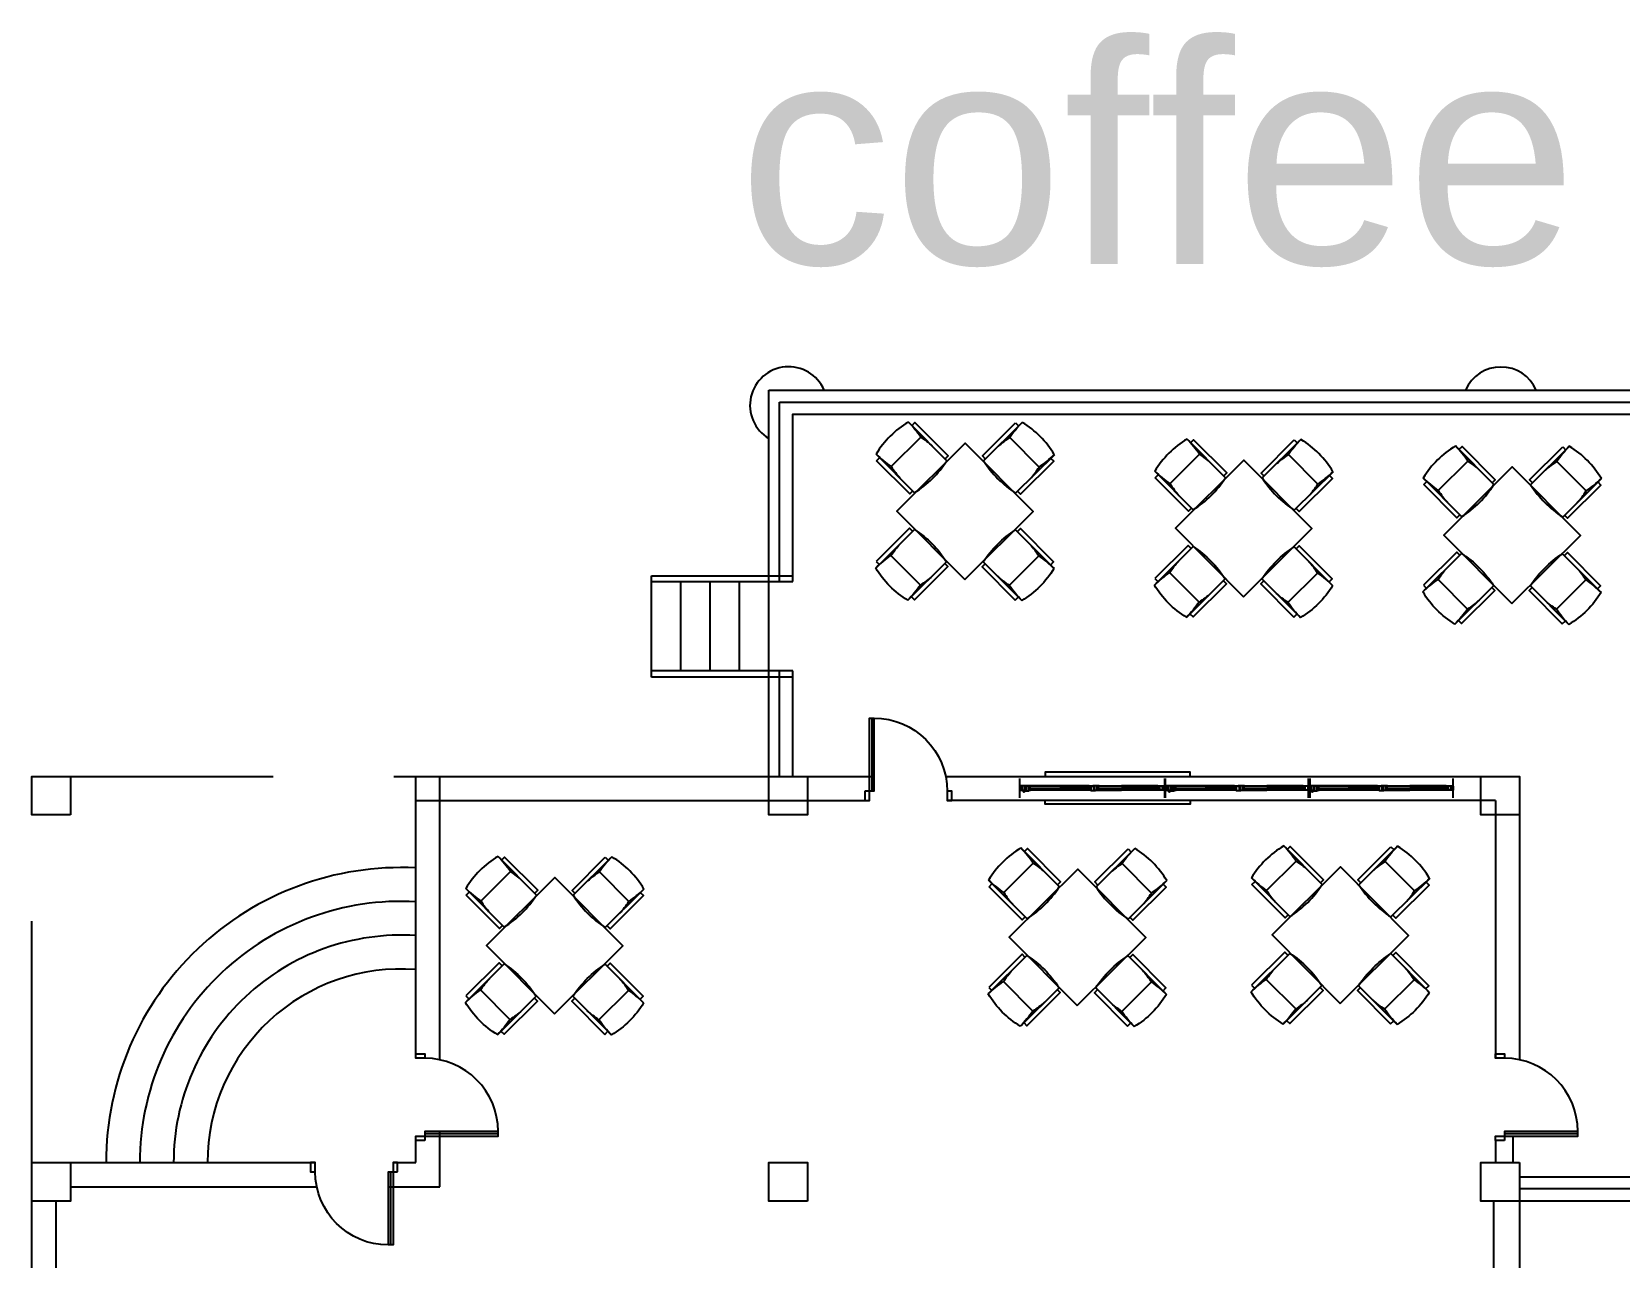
# Model space of a CAD drawing. Header units: millimetres. Extents: x -17017 to 2697, y 1903 to 18260.
# Drawn here: x -17006.43 to -17003.142, y 18227.984 to 18230.522 of the extents above; entities that cross this region are included whole.
import ezdxf

# ---------------------------------------------------------------- set-up
doc = ezdxf.new("R2010")
doc.units = ezdxf.units.MM
doc.linetypes.add('0', pattern=[0])
doc.linetypes.add('DASHED', pattern=[0.75, 0.5, -0.25])
for name, color, linetype in [('1', 7, 'Continuous'), ('A-Door', 150, 'Continuous'), ('A-Glaz', 92, 'Continuous'), ('B-FURNITURE', 22, 'Continuous'), ('BONGDO', 8, 'Continuous'), ('DENIZLIK', 16, 'Continuous'), ('DUVAR', 7, 'Continuous'), ('KAPI', 3, 'Continuous'), ('NT', 1, 'Continuous'), ('PENCERE', 3, 'Continuous')]:
    doc.layers.add(name, color=color, linetype=linetype)
doc.styles.get("Standard").update_dxf_attribs({"font": 'arial.ttf'})

# ---------------------------------------------------------------- blocks, each defined once
blk = doc.blocks.new('A$C087A3AA9')
at = {"layer": 'A-Door'}
for points in [[(853, 95), (853, 853), (805, 853), (805, 95)], [(47, 95), (47, 0), (0, 0), (0, 95)], [(900, 95), (900, 0), (853, 0), (853, 95)]]:
    blk.add_lwpolyline(points, close=True, dxfattribs=at)
at = {"layer": 'A-Glaz'}
blk.add_line((829, 853), (829, 95), dxfattribs=at)
at = {"layer": 'NT'}
blk.add_arc((805, 95), 758, 90, 180, dxfattribs=at)
blk = doc.blocks.new('UI')
at = {"layer": 'B-FURNITURE', "color": 33}
for points in [[(189108, 81976), (189155, 81976)], [(189153, 81490), (189108, 81490), (189108, 81976)], [(189153, 81463), (189153, 82028)], [(189622, 81976), (189668, 81976), (189668, 81490), (189624, 81490)], [(189624, 82028), (189624, 81463)], [(189172, 81826), (189604, 81826)]]:
    blk.add_lwpolyline(points, dxfattribs=at)
for centre, radius, start, end in [((189388, 81090), 967, 75.9111, 104.0889), ((190456, 82052), 1304, 181.0501, 189.9778), ((188320, 82052), 1304, 350.0222, 358.9499), ((189897, 81656), 744, 166.7799, 178.5985), ((188880, 81656), 744, 1.4015, 13.2201), ((189388, 82560), 1122, 257.8807, 282.1193)]:
    blk.add_arc(centre, radius, start, end, dxfattribs=at)
blk = doc.blocks.new('A$C754E1EED')
at = {"layer": 'B-FURNITURE'}
blk.add_lwpolyline([(-0.707, 0), (0, -0.707), (0.707, 0), (0, 0.707)], close=True, dxfattribs=at)
at = {"layer": 'B-FURNITURE', "yscale": 0.001, "zscale": 0.001}
for p, xscale, rotation in [((191.164, 76.671), -0.001, 44.9999999997052), ((-191.164, 76.671), 0.001, 315.0000000002948), ((-76.671, 191.164), -0.001, 135.0000000002948), ((76.671, 191.164), 0.001, 224.9999999997052)]:
    blk.add_blockref('UI', p, dxfattribs=dict(at, xscale=xscale, rotation=rotation))

msp = doc.modelspace()

# ---------------------------------------------------------------- linework, layer by layer
at = {"layer": '1'}
for p, q in [((-17004.8811, 18229.3831), (-17004.8811, 18229.7548)), ((-17004.8811, 18229.7548), (-17002.5308, 18229.7548)), ((-17005.1467, 18229.1849), (-17005.1467, 18229.395)), ((-17005.1467, 18229.395), (-17004.8535, 18229.395)), ((-17004.8535, 18229.1984), (-17005.1467, 18229.1984)), ((-17004.8811, 18228.9797), (-17004.8811, 18229.1984)), ((-17004.8535, 18229.1849), (-17005.1467, 18229.1849)), ((-17005.6347, 18228.3957), (-17005.6347, 18228.9797)), ((-17005.5847, 18228.3925), (-17005.5847, 18228.9797)), ((-17003.3986, 18228.9297), (-17004.5341, 18228.9297)), ((-17005.6347, 18228.1797), (-17005.6347, 18228.2347)), ((-17005.5847, 18228.1297), (-17005.5847, 18228.2441)), ((-17005.6818, 18228.1797), (-17005.6347, 18228.1797)), ((-17003.3486, 18228.1797), (-17003.3486, 18226.4997)), ((-17006.3499, 18228.1297), (-17005.8396, 18228.1297)), ((-17005.6913, 18228.1297), (-17005.5847, 18228.1297)), ((-17002.5317, 18228.1254), (-17003.3486, 18228.1254)), ((-17006.3799, 18228.0997), (-17006.3799, 18226.5797)), ((-17003.4025, 18228.0997), (-17003.4025, 18226.5497))]:
    msp.add_line(p, q, dxfattribs=at)
at = {"layer": '1', "linetype": 'DASHED'}
for p, q in [((-17006.4299, 18228.1797), (-17006.4299, 18228.9797)), ((-17006.4299, 18228.9797), (-17005.6347, 18228.9797)), ((-17003.3624, 18228.2347), (-17003.3624, 18228.1797)), ((-17003.3986, 18228.2252), (-17003.3986, 18228.1797))]:
    msp.add_line(p, q, dxfattribs=at)
at = {"layer": '1'}
for points in [[(-17004.8235, 18228.9797), (-17004.8235, 18228.8997), (-17004.9035, 18228.8997), (-17004.9035, 18229.7797)], [(-17004.9035, 18229.7797), (-17002.5035, 18229.7797), (-17002.5035, 18228.0997)], [(-17004.8535, 18229.3831), (-17004.8535, 18229.7297), (-17002.5535, 18229.7297), (-17002.5535, 18228.1497), (-17003.3486, 18228.1497)], [(-17005.1467, 18229.3831), (-17004.8535, 18229.3831)], [(-17005.0859, 18229.1984), (-17005.0859, 18229.3831)], [(-17005.0251, 18229.1984), (-17005.0251, 18229.3831)], [(-17004.9643, 18229.1984), (-17004.9643, 18229.3831)], [(-17004.8535, 18228.9797), (-17004.8535, 18229.1984)], [(-17005.6347, 18228.9797), (-17004.6857, 18228.9797)], [(-17004.5373, 18228.9797), (-17003.3486, 18228.9797), (-17003.3486, 18228.3925)], [(-17003.3486, 18228.8997), (-17003.4286, 18228.8997), (-17003.4286, 18228.9797)], [(-17005.6347, 18228.9297), (-17004.6951, 18228.9297)], [(-17003.3986, 18228.9297), (-17003.3986, 18228.3957)], [(-17006.3499, 18228.1797), (-17006.3499, 18228.0997), (-17006.4299, 18228.0997)], [(-17006.4299, 18228.1797), (-17005.8428, 18228.1797)], [(-17006.4299, 18226.4997), (-17006.4299, 18228.1797)], [(-17002.5035, 18228.0997), (-17003.4286, 18228.0997), (-17003.4286, 18228.1797), (-17003.3486, 18228.1797)]]:
    msp.add_lwpolyline(points, dxfattribs=at)
for points in [[(-17006.3499, 18228.8997), (-17006.4299, 18228.8997), (-17006.4299, 18228.9797), (-17006.3499, 18228.9797)], [(-17004.8235, 18228.0997), (-17004.9035, 18228.0997), (-17004.9035, 18228.1797), (-17004.8235, 18228.1797)]]:
    msp.add_lwpolyline(points, close=True, dxfattribs=at)
for centre, radius, start, end in [((-17004.8624, 18229.7481), 0.08, 23.2625, 239.1005), ((-17003.3872, 18229.7476), 0.08, 23.6671, 156.3329), ((-17005.665, 18228.1797), 0.6111, 87.1554, 180), ((-17005.665, 18228.1797), 0.5411, 86.787, 180), ((-17005.665, 18228.1797), 0.4711, 86.3091, 180), ((-17005.665, 18228.1797), 0.4011, 85.6638, 180)]:
    msp.add_arc(centre, radius, start, end, dxfattribs=at)
at = {"layer": 'DENIZLIK'}
for points in [[(-17004.0311, 18228.9803), (-17004.0311, 18228.9883), (-17004.3311, 18228.9883), (-17004.3311, 18228.9803)], [(-17004.0311, 18228.9303), (-17004.0311, 18228.9223), (-17004.3311, 18228.9223), (-17004.3311, 18228.9303)]]:
    msp.add_lwpolyline(points, dxfattribs=at)
at = {"layer": 'DUVAR'}
for p, q in [((-17004.3833, 18228.9353), (-17004.3833, 18228.9753)), ((-17004.0833, 18228.9353), (-17004.0833, 18228.9753)), ((-17004.082, 18228.9353), (-17004.082, 18228.9753)), ((-17003.7859, 18228.9353), (-17003.7859, 18228.9753)), ((-17003.782, 18228.9353), (-17003.782, 18228.9753)), ((-17003.4859, 18228.9353), (-17003.4859, 18228.9753))]:
    msp.add_line(p, q, dxfattribs=at)
at = {"layer": 'KAPI'}
for points in [[(-17004.3727, 18228.951), (-17004.3727, 18228.9594), (-17004.3686, 18228.9594), (-17004.3686, 18228.9603), (-17004.3818, 18228.9603), (-17004.3818, 18228.9594), (-17004.3782, 18228.9594), (-17004.3782, 18228.951), (-17004.3727, 18228.951)], [(-17004.0939, 18228.951), (-17004.0939, 18228.9594), (-17004.0979, 18228.9594), (-17004.0979, 18228.9603), (-17004.0848, 18228.9603), (-17004.0848, 18228.9594), (-17004.0884, 18228.9594), (-17004.0884, 18228.951), (-17004.0939, 18228.951)], [(-17004.0714, 18228.951), (-17004.0714, 18228.9594), (-17004.0673, 18228.9594), (-17004.0673, 18228.9603), (-17004.0805, 18228.9603), (-17004.0805, 18228.9594), (-17004.0769, 18228.9594), (-17004.0769, 18228.951), (-17004.0714, 18228.951)], [(-17003.7809, 18228.9594), (-17003.787, 18228.9594), (-17003.787, 18228.951), (-17003.7926, 18228.951), (-17003.7926, 18228.9594), (-17003.7966, 18228.9594), (-17003.7966, 18228.9603), (-17003.7835, 18228.9603), (-17003.7835, 18228.9594)], [(-17003.7809, 18228.9594), (-17003.7809, 18228.951), (-17003.7754, 18228.951), (-17003.7754, 18228.9594), (-17003.7713, 18228.9594), (-17003.7713, 18228.9603), (-17003.7844, 18228.9603), (-17003.7844, 18228.9594)], [(-17003.4965, 18228.951), (-17003.4965, 18228.9594), (-17003.5006, 18228.9594), (-17003.5006, 18228.9603), (-17003.4874, 18228.9603), (-17003.4874, 18228.9594), (-17003.491, 18228.9594), (-17003.491, 18228.951), (-17003.4965, 18228.951)]]:
    msp.add_lwpolyline(points, dxfattribs=at)
for centre in [(-17004.3752, 18228.9484), (-17004.0739, 18228.9484), (-17003.7778, 18228.9484)]:
    msp.add_circle(centre, 0.0015, dxfattribs=at)
at = {"layer": 'PENCERE', "color": 1}
for p, q in [((-17004.2401, 18228.9601), (-17004.3612, 18228.9602)), ((-17004.2195, 18228.9603), (-17004.1733, 18228.9603)), ((-17004.0979, 18228.9603), (-17004.1733, 18228.9603)), ((-17003.9388, 18228.9601), (-17004.0598, 18228.9602)), ((-17003.9182, 18228.9603), (-17003.872, 18228.9603)), ((-17003.7966, 18228.9603), (-17003.872, 18228.9603)), ((-17003.6428, 18228.9601), (-17003.7638, 18228.9602)), ((-17003.6221, 18228.9603), (-17003.5759, 18228.9603)), ((-17003.5006, 18228.9603), (-17003.5759, 18228.9603)), ((-17004.2401, 18228.9508), (-17004.3612, 18228.9508)), ((-17004.2195, 18228.951), (-17004.1733, 18228.951)), ((-17004.0979, 18228.951), (-17004.1733, 18228.951)), ((-17003.9388, 18228.9508), (-17004.0599, 18228.9508)), ((-17003.9182, 18228.951), (-17003.872, 18228.951)), ((-17003.7966, 18228.951), (-17003.872, 18228.951)), ((-17003.6427, 18228.9508), (-17003.7638, 18228.9508)), ((-17003.6222, 18228.951), (-17003.5759, 18228.951)), ((-17003.5005, 18228.951), (-17003.5759, 18228.951))]:
    msp.add_line(p, q, dxfattribs=at)
at = {"layer": 'PENCERE'}
for points in [[(-17004.3833, 18228.9519, 0.414214), (-17004.3827, 18228.9513), (-17004.3791, 18228.9513, 0.414214), (-17004.3785, 18228.9519), (-17004.3785, 18228.9587, 0.414214), (-17004.3791, 18228.9593), (-17004.3827, 18228.9593, 0.414214), (-17004.3833, 18228.9587)], [(-17004.0833, 18228.9519, -0.414214), (-17004.0839, 18228.9513), (-17004.0874, 18228.9513, -0.414214), (-17004.088, 18228.9519), (-17004.088, 18228.9587, -0.414214), (-17004.0874, 18228.9593), (-17004.0839, 18228.9593, -0.414214), (-17004.0833, 18228.9587)], [(-17004.082, 18228.9519, 0.414214), (-17004.0814, 18228.9513), (-17004.0778, 18228.9513, 0.414214), (-17004.0772, 18228.9519), (-17004.0772, 18228.9587, 0.414214), (-17004.0778, 18228.9593), (-17004.0814, 18228.9593, 0.414214), (-17004.082, 18228.9587)], [(-17003.4859, 18228.9519, -0.414214), (-17003.4865, 18228.9513), (-17003.4901, 18228.9513, -0.414214), (-17003.4907, 18228.9519), (-17003.4907, 18228.9587, -0.414214), (-17003.4901, 18228.9593), (-17003.4865, 18228.9593, -0.414214), (-17003.4859, 18228.9587)]]:
    msp.add_lwpolyline(points, format="xyb", close=True, dxfattribs=at)
for points in [[(-17004.3612, 18228.9602), (-17004.3678, 18228.9602), (-17004.3678, 18228.9592), (-17004.3703, 18228.9592), (-17004.3703, 18228.9504), (-17004.3737, 18228.9504), (-17004.3737, 18228.9494), (-17004.3652, 18228.9494), (-17004.3652, 18228.9592), (-17004.3612, 18228.9592)], [(-17004.3643, 18228.9551), (-17004.3644, 18228.9552), (-17004.3644, 18228.9552), (-17004.3645, 18228.9552), (-17004.3645, 18228.9552), (-17004.3646, 18228.9553), (-17004.3646, 18228.9553), (-17004.3646, 18228.9554), (-17004.3647, 18228.9555), (-17004.3647, 18228.9555), (-17004.3647, 18228.9571), (-17004.3647, 18228.9572), (-17004.3646, 18228.9573), (-17004.3646, 18228.9573), (-17004.3646, 18228.9574), (-17004.3645, 18228.9575), (-17004.3645, 18228.9575), (-17004.3644, 18228.9575), (-17004.3644, 18228.9575), (-17004.3643, 18228.9575), (-17004.363, 18228.9575), (-17004.3629, 18228.9575), (-17004.3629, 18228.9575), (-17004.3628, 18228.9575), (-17004.3628, 18228.9575), (-17004.3627, 18228.9574), (-17004.3627, 18228.9573), (-17004.3627, 18228.9573), (-17004.3627, 18228.9572), (-17004.3627, 18228.9571), (-17004.3627, 18228.9555), (-17004.3627, 18228.9555), (-17004.3627, 18228.9554), (-17004.3627, 18228.9553), (-17004.3627, 18228.9553), (-17004.3628, 18228.9552), (-17004.3628, 18228.9552), (-17004.3629, 18228.9552), (-17004.3629, 18228.9552), (-17004.363, 18228.9551), (-17004.3643, 18228.9551)], [(-17004.2401, 18228.9601), (-17004.2335, 18228.9601), (-17004.2335, 18228.9592), (-17004.2309, 18228.9592), (-17004.2309, 18228.9504), (-17004.2276, 18228.9504), (-17004.2276, 18228.9494), (-17004.2361, 18228.9494), (-17004.2361, 18228.9592), (-17004.2401, 18228.9592)], [(-17004.237, 18228.9551), (-17004.2369, 18228.9551), (-17004.2368, 18228.9552), (-17004.2368, 18228.9552), (-17004.2367, 18228.9552), (-17004.2367, 18228.9553), (-17004.2367, 18228.9553), (-17004.2366, 18228.9554), (-17004.2366, 18228.9555), (-17004.2366, 18228.9555), (-17004.2366, 18228.9571), (-17004.2366, 18228.9572), (-17004.2366, 18228.9573), (-17004.2367, 18228.9573), (-17004.2367, 18228.9574), (-17004.2367, 18228.9574), (-17004.2368, 18228.9575), (-17004.2368, 18228.9575), (-17004.2369, 18228.9575), (-17004.237, 18228.9575), (-17004.2383, 18228.9575), (-17004.2383, 18228.9575), (-17004.2384, 18228.9575), (-17004.2385, 18228.9575), (-17004.2385, 18228.9574), (-17004.2385, 18228.9574), (-17004.2386, 18228.9573), (-17004.2386, 18228.9573), (-17004.2386, 18228.9572), (-17004.2386, 18228.9571), (-17004.2386, 18228.9555), (-17004.2386, 18228.9555), (-17004.2386, 18228.9554), (-17004.2386, 18228.9553), (-17004.2385, 18228.9553), (-17004.2385, 18228.9552), (-17004.2385, 18228.9552), (-17004.2384, 18228.9552), (-17004.2383, 18228.9551), (-17004.2383, 18228.9551), (-17004.237, 18228.9551)], [(-17004.2195, 18228.9594), (-17004.2195, 18228.9603), (-17004.2326, 18228.9603), (-17004.2326, 18228.9594), (-17004.2291, 18228.9594), (-17004.2291, 18228.951), (-17004.2235, 18228.951), (-17004.2235, 18228.9594)], [(-17004.2227, 18228.9554), (-17004.2227, 18228.9554), (-17004.2228, 18228.9554), (-17004.2229, 18228.9554), (-17004.2229, 18228.9555), (-17004.2229, 18228.9555), (-17004.223, 18228.9556), (-17004.223, 18228.9556), (-17004.223, 18228.9557), (-17004.223, 18228.9558), (-17004.223, 18228.9574), (-17004.223, 18228.9574), (-17004.223, 18228.9575), (-17004.223, 18228.9576), (-17004.2229, 18228.9576), (-17004.2229, 18228.9577), (-17004.2229, 18228.9577), (-17004.2228, 18228.9577), (-17004.2227, 18228.9578), (-17004.2227, 18228.9578), (-17004.2214, 18228.9578), (-17004.2213, 18228.9578), (-17004.2212, 18228.9577), (-17004.2212, 18228.9577), (-17004.2211, 18228.9577), (-17004.2211, 18228.9576), (-17004.2211, 18228.9576), (-17004.221, 18228.9575), (-17004.221, 18228.9574), (-17004.221, 18228.9574), (-17004.221, 18228.9558), (-17004.221, 18228.9557), (-17004.221, 18228.9556), (-17004.2211, 18228.9556), (-17004.2211, 18228.9555), (-17004.2211, 18228.9555), (-17004.2212, 18228.9554), (-17004.2212, 18228.9554), (-17004.2213, 18228.9554), (-17004.2214, 18228.9554), (-17004.2227, 18228.9554)], [(-17004.0947, 18228.9554), (-17004.0947, 18228.9554), (-17004.0946, 18228.9554), (-17004.0946, 18228.9554), (-17004.0945, 18228.9555), (-17004.0945, 18228.9555), (-17004.0944, 18228.9556), (-17004.0944, 18228.9556), (-17004.0944, 18228.9557), (-17004.0944, 18228.9558), (-17004.0944, 18228.9574), (-17004.0944, 18228.9574), (-17004.0944, 18228.9575), (-17004.0944, 18228.9576), (-17004.0945, 18228.9576), (-17004.0945, 18228.9577), (-17004.0946, 18228.9577), (-17004.0946, 18228.9577), (-17004.0947, 18228.9578), (-17004.0947, 18228.9578), (-17004.0961, 18228.9578), (-17004.0961, 18228.9578), (-17004.0962, 18228.9577), (-17004.0962, 18228.9577), (-17004.0963, 18228.9577), (-17004.0963, 18228.9576), (-17004.0964, 18228.9576), (-17004.0964, 18228.9575), (-17004.0964, 18228.9574), (-17004.0964, 18228.9574), (-17004.0964, 18228.9558), (-17004.0964, 18228.9557), (-17004.0964, 18228.9556), (-17004.0964, 18228.9556), (-17004.0963, 18228.9555), (-17004.0963, 18228.9555), (-17004.0962, 18228.9554), (-17004.0962, 18228.9554), (-17004.0961, 18228.9554), (-17004.0961, 18228.9554), (-17004.0947, 18228.9554)], [(-17004.0598, 18228.9602), (-17004.0665, 18228.9602), (-17004.0665, 18228.9592), (-17004.069, 18228.9592), (-17004.069, 18228.9504), (-17004.0724, 18228.9504), (-17004.0724, 18228.9494), (-17004.0639, 18228.9494), (-17004.0639, 18228.9592), (-17004.0598, 18228.9592)], [(-17004.063, 18228.9551), (-17004.0631, 18228.9552), (-17004.0631, 18228.9552), (-17004.0632, 18228.9552), (-17004.0632, 18228.9552), (-17004.0633, 18228.9553), (-17004.0633, 18228.9553), (-17004.0633, 18228.9554), (-17004.0633, 18228.9555), (-17004.0633, 18228.9555), (-17004.0633, 18228.9571), (-17004.0633, 18228.9572), (-17004.0633, 18228.9573), (-17004.0633, 18228.9573), (-17004.0633, 18228.9574), (-17004.0632, 18228.9575), (-17004.0632, 18228.9575), (-17004.0631, 18228.9575), (-17004.0631, 18228.9575), (-17004.063, 18228.9575), (-17004.0617, 18228.9575), (-17004.0616, 18228.9575), (-17004.0616, 18228.9575), (-17004.0615, 18228.9575), (-17004.0615, 18228.9575), (-17004.0614, 18228.9574), (-17004.0614, 18228.9573), (-17004.0614, 18228.9573), (-17004.0613, 18228.9572), (-17004.0613, 18228.9571), (-17004.0613, 18228.9555), (-17004.0613, 18228.9555), (-17004.0614, 18228.9554), (-17004.0614, 18228.9553), (-17004.0614, 18228.9553), (-17004.0615, 18228.9552), (-17004.0615, 18228.9552), (-17004.0616, 18228.9552), (-17004.0616, 18228.9552), (-17004.0617, 18228.9551), (-17004.063, 18228.9551)], [(-17003.9388, 18228.9601), (-17003.9322, 18228.9601), (-17003.9322, 18228.9592), (-17003.9296, 18228.9592), (-17003.9296, 18228.9504), (-17003.9263, 18228.9504), (-17003.9263, 18228.9494), (-17003.9348, 18228.9494), (-17003.9348, 18228.9592), (-17003.9388, 18228.9592)], [(-17003.9356, 18228.9551), (-17003.9356, 18228.9551), (-17003.9355, 18228.9552), (-17003.9355, 18228.9552), (-17003.9354, 18228.9552), (-17003.9354, 18228.9553), (-17003.9353, 18228.9553), (-17003.9353, 18228.9554), (-17003.9353, 18228.9555), (-17003.9353, 18228.9555), (-17003.9353, 18228.9571), (-17003.9353, 18228.9572), (-17003.9353, 18228.9573), (-17003.9353, 18228.9573), (-17003.9354, 18228.9574), (-17003.9354, 18228.9574), (-17003.9355, 18228.9575), (-17003.9355, 18228.9575), (-17003.9356, 18228.9575), (-17003.9356, 18228.9575), (-17003.937, 18228.9575), (-17003.937, 18228.9575), (-17003.9371, 18228.9575), (-17003.9371, 18228.9575), (-17003.9372, 18228.9574), (-17003.9372, 18228.9574), (-17003.9373, 18228.9573), (-17003.9373, 18228.9573), (-17003.9373, 18228.9572), (-17003.9373, 18228.9571), (-17003.9373, 18228.9555), (-17003.9373, 18228.9555), (-17003.9373, 18228.9554), (-17003.9373, 18228.9553), (-17003.9372, 18228.9553), (-17003.9372, 18228.9552), (-17003.9371, 18228.9552), (-17003.9371, 18228.9552), (-17003.937, 18228.9551), (-17003.937, 18228.9551), (-17003.9356, 18228.9551)], [(-17003.9182, 18228.9594), (-17003.9182, 18228.9603), (-17003.9313, 18228.9603), (-17003.9313, 18228.9594), (-17003.9277, 18228.9594), (-17003.9277, 18228.951), (-17003.9222, 18228.951), (-17003.9222, 18228.9594)], [(-17003.9214, 18228.9554), (-17003.9214, 18228.9554), (-17003.9215, 18228.9554), (-17003.9215, 18228.9554), (-17003.9216, 18228.9555), (-17003.9216, 18228.9555), (-17003.9217, 18228.9556), (-17003.9217, 18228.9556), (-17003.9217, 18228.9557), (-17003.9217, 18228.9558), (-17003.9217, 18228.9574), (-17003.9217, 18228.9574), (-17003.9217, 18228.9575), (-17003.9217, 18228.9576), (-17003.9216, 18228.9576), (-17003.9216, 18228.9577), (-17003.9215, 18228.9577), (-17003.9215, 18228.9577), (-17003.9214, 18228.9578), (-17003.9214, 18228.9578), (-17003.92, 18228.9578), (-17003.92, 18228.9578), (-17003.9199, 18228.9577), (-17003.9199, 18228.9577), (-17003.9198, 18228.9577), (-17003.9198, 18228.9576), (-17003.9197, 18228.9576), (-17003.9197, 18228.9575), (-17003.9197, 18228.9574), (-17003.9197, 18228.9574), (-17003.9197, 18228.9558), (-17003.9197, 18228.9557), (-17003.9197, 18228.9556), (-17003.9197, 18228.9556), (-17003.9198, 18228.9555), (-17003.9198, 18228.9555), (-17003.9199, 18228.9554), (-17003.9199, 18228.9554), (-17003.92, 18228.9554), (-17003.92, 18228.9554), (-17003.9214, 18228.9554)], [(-17003.7934, 18228.9554), (-17003.7934, 18228.9554), (-17003.7933, 18228.9554), (-17003.7932, 18228.9554), (-17003.7932, 18228.9555), (-17003.7932, 18228.9555), (-17003.7931, 18228.9556), (-17003.7931, 18228.9556), (-17003.7931, 18228.9557), (-17003.7931, 18228.9558), (-17003.7931, 18228.9574), (-17003.7931, 18228.9574), (-17003.7931, 18228.9575), (-17003.7931, 18228.9576), (-17003.7932, 18228.9576), (-17003.7932, 18228.9577), (-17003.7932, 18228.9577), (-17003.7933, 18228.9577), (-17003.7934, 18228.9578), (-17003.7934, 18228.9578), (-17003.7947, 18228.9578), (-17003.7948, 18228.9578), (-17003.7949, 18228.9577), (-17003.7949, 18228.9577), (-17003.795, 18228.9577), (-17003.795, 18228.9576), (-17003.795, 18228.9576), (-17003.7951, 18228.9575), (-17003.7951, 18228.9574), (-17003.7951, 18228.9574), (-17003.7951, 18228.9558), (-17003.7951, 18228.9557), (-17003.7951, 18228.9556), (-17003.795, 18228.9556), (-17003.795, 18228.9555), (-17003.795, 18228.9555), (-17003.7949, 18228.9554), (-17003.7949, 18228.9554), (-17003.7948, 18228.9554), (-17003.7947, 18228.9554), (-17003.7934, 18228.9554)], [(-17003.7638, 18228.9602), (-17003.7704, 18228.9602), (-17003.7704, 18228.9592), (-17003.773, 18228.9592), (-17003.773, 18228.9504), (-17003.7764, 18228.9504), (-17003.7764, 18228.9494), (-17003.7678, 18228.9494), (-17003.7678, 18228.9592), (-17003.7638, 18228.9592)], [(-17003.767, 18228.9551), (-17003.767, 18228.9552), (-17003.7671, 18228.9552), (-17003.7671, 18228.9552), (-17003.7672, 18228.9552), (-17003.7672, 18228.9553), (-17003.7673, 18228.9553), (-17003.7673, 18228.9554), (-17003.7673, 18228.9555), (-17003.7673, 18228.9555), (-17003.7673, 18228.9571), (-17003.7673, 18228.9572), (-17003.7673, 18228.9573), (-17003.7673, 18228.9573), (-17003.7672, 18228.9574), (-17003.7672, 18228.9575), (-17003.7671, 18228.9575), (-17003.7671, 18228.9575), (-17003.767, 18228.9575), (-17003.767, 18228.9575), (-17003.7656, 18228.9575), (-17003.7656, 18228.9575), (-17003.7655, 18228.9575), (-17003.7655, 18228.9575), (-17003.7654, 18228.9575), (-17003.7654, 18228.9574), (-17003.7654, 18228.9573), (-17003.7653, 18228.9573), (-17003.7653, 18228.9572), (-17003.7653, 18228.9571), (-17003.7653, 18228.9555), (-17003.7653, 18228.9555), (-17003.7653, 18228.9554), (-17003.7654, 18228.9553), (-17003.7654, 18228.9553), (-17003.7654, 18228.9552), (-17003.7655, 18228.9552), (-17003.7655, 18228.9552), (-17003.7656, 18228.9552), (-17003.7656, 18228.9551), (-17003.767, 18228.9551)], [(-17003.6428, 18228.9601), (-17003.6361, 18228.9601), (-17003.6361, 18228.9592), (-17003.6336, 18228.9592), (-17003.6336, 18228.9504), (-17003.6302, 18228.9504), (-17003.6302, 18228.9494), (-17003.6387, 18228.9494), (-17003.6387, 18228.9592), (-17003.6428, 18228.9592)], [(-17003.6396, 18228.9551), (-17003.6395, 18228.9551), (-17003.6395, 18228.9552), (-17003.6394, 18228.9552), (-17003.6394, 18228.9552), (-17003.6393, 18228.9553), (-17003.6393, 18228.9553), (-17003.6393, 18228.9554), (-17003.6393, 18228.9555), (-17003.6393, 18228.9555), (-17003.6393, 18228.9571), (-17003.6393, 18228.9572), (-17003.6393, 18228.9573), (-17003.6393, 18228.9573), (-17003.6393, 18228.9574), (-17003.6394, 18228.9574), (-17003.6394, 18228.9575), (-17003.6395, 18228.9575), (-17003.6395, 18228.9575), (-17003.6396, 18228.9575), (-17003.6409, 18228.9575), (-17003.641, 18228.9575), (-17003.641, 18228.9575), (-17003.6411, 18228.9575), (-17003.6411, 18228.9574), (-17003.6412, 18228.9574), (-17003.6412, 18228.9573), (-17003.6412, 18228.9573), (-17003.6413, 18228.9572), (-17003.6413, 18228.9571), (-17003.6413, 18228.9555), (-17003.6413, 18228.9555), (-17003.6412, 18228.9554), (-17003.6412, 18228.9553), (-17003.6412, 18228.9553), (-17003.6411, 18228.9552), (-17003.6411, 18228.9552), (-17003.641, 18228.9552), (-17003.641, 18228.9551), (-17003.6409, 18228.9551), (-17003.6396, 18228.9551)], [(-17003.6221, 18228.9594), (-17003.6221, 18228.9603), (-17003.6353, 18228.9603), (-17003.6353, 18228.9594), (-17003.6317, 18228.9594), (-17003.6317, 18228.951), (-17003.6262, 18228.951), (-17003.6262, 18228.9594)], [(-17003.6253, 18228.9554), (-17003.6254, 18228.9554), (-17003.6254, 18228.9554), (-17003.6255, 18228.9554), (-17003.6255, 18228.9555), (-17003.6256, 18228.9555), (-17003.6256, 18228.9556), (-17003.6256, 18228.9556), (-17003.6257, 18228.9557), (-17003.6257, 18228.9558), (-17003.6257, 18228.9574), (-17003.6257, 18228.9574), (-17003.6256, 18228.9575), (-17003.6256, 18228.9576), (-17003.6256, 18228.9576), (-17003.6255, 18228.9577), (-17003.6255, 18228.9577), (-17003.6254, 18228.9577), (-17003.6254, 18228.9578), (-17003.6253, 18228.9578), (-17003.624, 18228.9578), (-17003.6239, 18228.9578), (-17003.6239, 18228.9577), (-17003.6238, 18228.9577), (-17003.6238, 18228.9577), (-17003.6237, 18228.9576), (-17003.6237, 18228.9576), (-17003.6237, 18228.9575), (-17003.6237, 18228.9574), (-17003.6237, 18228.9574), (-17003.6237, 18228.9558), (-17003.6237, 18228.9557), (-17003.6237, 18228.9556), (-17003.6237, 18228.9556), (-17003.6237, 18228.9555), (-17003.6238, 18228.9555), (-17003.6238, 18228.9554), (-17003.6239, 18228.9554), (-17003.6239, 18228.9554), (-17003.624, 18228.9554), (-17003.6253, 18228.9554)], [(-17003.4974, 18228.9554), (-17003.4973, 18228.9554), (-17003.4973, 18228.9554), (-17003.4972, 18228.9554), (-17003.4972, 18228.9555), (-17003.4971, 18228.9555), (-17003.4971, 18228.9556), (-17003.4971, 18228.9556), (-17003.4971, 18228.9557), (-17003.497, 18228.9558), (-17003.497, 18228.9574), (-17003.4971, 18228.9574), (-17003.4971, 18228.9575), (-17003.4971, 18228.9576), (-17003.4971, 18228.9576), (-17003.4972, 18228.9577), (-17003.4972, 18228.9577), (-17003.4973, 18228.9577), (-17003.4973, 18228.9578), (-17003.4974, 18228.9578), (-17003.4987, 18228.9578), (-17003.4988, 18228.9578), (-17003.4988, 18228.9577), (-17003.4989, 18228.9577), (-17003.4989, 18228.9577), (-17003.499, 18228.9576), (-17003.499, 18228.9576), (-17003.499, 18228.9575), (-17003.499, 18228.9574), (-17003.499, 18228.9574), (-17003.499, 18228.9558), (-17003.499, 18228.9557), (-17003.499, 18228.9556), (-17003.499, 18228.9556), (-17003.499, 18228.9555), (-17003.4989, 18228.9555), (-17003.4989, 18228.9554), (-17003.4988, 18228.9554), (-17003.4988, 18228.9554), (-17003.4987, 18228.9554), (-17003.4974, 18228.9554)], [(-17004.0979, 18228.9536), (-17004.0949, 18228.9536), (-17004.0944, 18228.9537), (-17004.094, 18228.9539), (-17004.0939, 18228.954), (-17004.0939, 18228.951), (-17004.0979, 18228.951)], [(-17003.7966, 18228.9536), (-17003.7935, 18228.9536), (-17003.7931, 18228.9537), (-17003.7927, 18228.9539), (-17003.7926, 18228.954), (-17003.7926, 18228.951), (-17003.7966, 18228.951)], [(-17003.5005, 18228.9536), (-17003.4975, 18228.9536), (-17003.4971, 18228.9537), (-17003.4967, 18228.9539), (-17003.4965, 18228.954), (-17003.4965, 18228.951), (-17003.5005, 18228.951)]]:
    msp.add_lwpolyline(points, close=True, dxfattribs=at)
for points in [[(-17004.301, 18228.9584), (-17004.3647, 18228.9584), (-17004.3647, 18228.9543), (-17004.301, 18228.9543)], [(-17004.301, 18228.9584), (-17004.2366, 18228.9584), (-17004.2366, 18228.9543), (-17004.301, 18228.9543)], [(-17004.1733, 18228.9586), (-17004.223, 18228.9586), (-17004.223, 18228.9546), (-17004.1733, 18228.9546)], [(-17004.1733, 18228.9586), (-17004.0944, 18228.9586), (-17004.0944, 18228.9546), (-17004.1733, 18228.9546)], [(-17003.9997, 18228.9584), (-17004.0633, 18228.9584), (-17004.0633, 18228.9543), (-17003.9997, 18228.9543)], [(-17003.9997, 18228.9584), (-17003.9353, 18228.9584), (-17003.9353, 18228.9543), (-17003.9997, 18228.9543)], [(-17003.872, 18228.9586), (-17003.9217, 18228.9586), (-17003.9217, 18228.9546), (-17003.872, 18228.9546)], [(-17003.872, 18228.9586), (-17003.7931, 18228.9586), (-17003.7931, 18228.9546), (-17003.872, 18228.9546)], [(-17003.7037, 18228.9584), (-17003.7673, 18228.9584), (-17003.7673, 18228.9543), (-17003.7037, 18228.9543)], [(-17003.7037, 18228.9584), (-17003.6393, 18228.9584), (-17003.6393, 18228.9543), (-17003.7037, 18228.9543)], [(-17003.5759, 18228.9586), (-17003.6257, 18228.9586), (-17003.6257, 18228.9546), (-17003.5759, 18228.9546)], [(-17003.5759, 18228.9586), (-17003.497, 18228.9586), (-17003.497, 18228.9546), (-17003.5759, 18228.9546)], [(-17004.3642, 18228.9534), (-17004.3646, 18228.9535), (-17004.365, 18228.9537), (-17004.3652, 18228.9538)], [(-17004.3652, 18228.9508), (-17004.3612, 18228.9508), (-17004.3612, 18228.9534), (-17004.3642, 18228.9534)], [(-17004.2361, 18228.9508), (-17004.2401, 18228.9508), (-17004.2401, 18228.9534), (-17004.2371, 18228.9534)], [(-17004.2371, 18228.9534), (-17004.2367, 18228.9535), (-17004.2362, 18228.9537), (-17004.2361, 18228.9538)], [(-17004.2235, 18228.951), (-17004.2195, 18228.951), (-17004.2195, 18228.9536), (-17004.2226, 18228.9536), (-17004.223, 18228.9537), (-17004.2234, 18228.9539), (-17004.2235, 18228.954)], [(-17004.0629, 18228.9534), (-17004.0633, 18228.9535), (-17004.0637, 18228.9537), (-17004.0639, 18228.9538)], [(-17004.0639, 18228.9508), (-17004.0599, 18228.9508), (-17004.0599, 18228.9534), (-17004.0629, 18228.9534)], [(-17003.9348, 18228.9508), (-17003.9388, 18228.9508), (-17003.9388, 18228.9534), (-17003.9358, 18228.9534)], [(-17003.9358, 18228.9534), (-17003.9353, 18228.9535), (-17003.9349, 18228.9537), (-17003.9348, 18228.9538)], [(-17003.9222, 18228.951), (-17003.9182, 18228.951), (-17003.9182, 18228.9536), (-17003.9212, 18228.9536), (-17003.9217, 18228.9537), (-17003.9221, 18228.9539), (-17003.9222, 18228.954)], [(-17003.7668, 18228.9534), (-17003.7673, 18228.9535), (-17003.7677, 18228.9537), (-17003.7678, 18228.9538)], [(-17003.7678, 18228.9508), (-17003.7638, 18228.9508), (-17003.7638, 18228.9534), (-17003.7668, 18228.9534)], [(-17003.6387, 18228.9508), (-17003.6427, 18228.9508), (-17003.6427, 18228.9534), (-17003.6397, 18228.9534)], [(-17003.6397, 18228.9534), (-17003.6393, 18228.9535), (-17003.6389, 18228.9537), (-17003.6387, 18228.9538)], [(-17003.6262, 18228.951), (-17003.6222, 18228.951), (-17003.6222, 18228.9536), (-17003.6252, 18228.9536), (-17003.6256, 18228.9537), (-17003.626, 18228.9539), (-17003.6262, 18228.954)]]:
    msp.add_lwpolyline(points, dxfattribs=at)
for points in [[(-17003.7818, 18228.9513), (-17003.7861, 18228.9513, -0.414214), (-17003.7867, 18228.9519), (-17003.7867, 18228.9587, -0.414214), (-17003.7861, 18228.9593), (-17003.7818, 18228.9593)], [(-17003.7853, 18228.9593, 0.414214), (-17003.7859, 18228.9587), (-17003.7859, 18228.9519), (-17003.7853, 18228.9513)], [(-17003.7826, 18228.9593, -0.414214), (-17003.782, 18228.9587), (-17003.782, 18228.9519), (-17003.7826, 18228.9513)], [(-17003.7818, 18228.9513, 0.414214), (-17003.7812, 18228.9519), (-17003.7812, 18228.9587, 0.414214), (-17003.7818, 18228.9593)]]:
    msp.add_lwpolyline(points, format="xyb", dxfattribs=at)
for centre in [(-17004.3752, 18228.9484), (-17004.0739, 18228.9484), (-17003.7778, 18228.9484)]:
    msp.add_circle(centre, 0.0015, dxfattribs=at)

# ---------------------------------------------------------------- block references
at = {"xscale": 0.1999999999999999, "yscale": 0.1999999999999999, "zscale": 0.1999999999999999, "rotation": 89.82784138627946}
for p in [(-17004.497, 18229.5287), (-17003.9199, 18229.4933), (-17003.364, 18229.4792), (-17005.3469, 18228.6289), (-17004.2641, 18228.6464), (-17003.7197, 18228.6508)]:
    msp.add_blockref('A$C754E1EED', p, dxfattribs=at)
at = {"layer": '1', "color": 0, "xscale": -0.0002, "yscale": 0.0002, "zscale": 0.0002}
msp.add_blockref('A$C087A3AA9', (-17004.5246, 18228.9297), dxfattribs=at)
at = {"layer": '1', "color": 0, "yscale": 0.0002, "zscale": 0.0002}
for p, xscale, rotation in [((-17005.6347, 18228.4052), 0.0002, 270), ((-17003.3986, 18228.4052), 0.0002, 270), ((-17005.8523, 18228.1797), -0.0002, 180)]:
    msp.add_blockref('A$C087A3AA9', p, dxfattribs=dict(at, xscale=xscale, rotation=rotation))

# ---------------------------------------------------------------- texts
at = {"layer": 'BONGDO', "linetype": '0', "insert": (-17004.9673, 18230.4977), "char_height": 0.45689, "attachment_point": 1}
msp.add_mtext_dynamic_manual_height_columns('coffee shop', width=3.295181, gutter_width=2.2844, heights=[0], dxfattribs=at)

doc.saveas('drawing.dxf')
